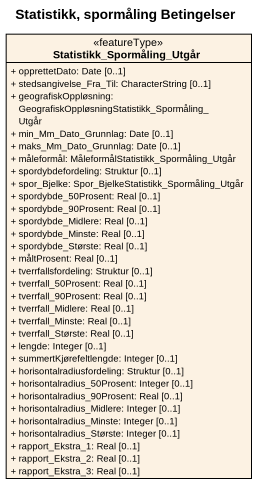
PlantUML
@startuml
title Statistikk, spormåling Betingelser
hide circle
hide empty members
skinparam classAttributeIconSize 0
class Statistikk_Spormåling_Utgår <<featureType>> {
  + opprettetDato: Date [0..1]
  + stedsangivelse_Fra_Til: CharacterString [0..1]
  + geografiskOppløsning: GeografiskOppløsningStatistikk_Spormåling_Utgår
  + min_Mm_Dato_Grunnlag: Date [0..1]
  + maks_Mm_Dato_Grunnlag: Date [0..1]
  + måleformål: MåleformålStatistikk_Spormåling_Utgår
  + spordybdefordeling: Struktur [0..1]
  + spor_Bjelke: Spor_BjelkeStatistikk_Spormåling_Utgår
  + spordybde_50Prosent: Real [0..1]
  + spordybde_90Prosent: Real [0..1]
  + spordybde_Midlere: Real [0..1]
  + spordybde_Minste: Real [0..1]
  + spordybde_Største: Real [0..1]
  + måltProsent: Real [0..1]
  + tverrfallsfordeling: Struktur [0..1]
  + tverrfall_50Prosent: Real [0..1]
  + tverrfall_90Prosent: Real [0..1]
  + tverrfall_Midlere: Real [0..1]
  + tverrfall_Minste: Real [0..1]
  + tverrfall_Største: Real [0..1]
  + lengde: Integer [0..1]
  + summertKjørefeltlengde: Integer [0..1]
  + horisontalradiusfordeling: Struktur [0..1]
  + horisontalradius_50Prosent: Integer [0..1]
  + horisontalradius_90Prosent: Real [0..1]
  + horisontalradius_Midlere: Integer [0..1]
  + horisontalradius_Minste: Integer [0..1]
  + horisontalradius_Største: Integer [0..1]
  + rapport_Ekstra_1: Real [0..1]
  + rapport_Ekstra_2: Real [0..1]
  + rapport_Ekstra_3: Real [0..1]
}
@enduml
